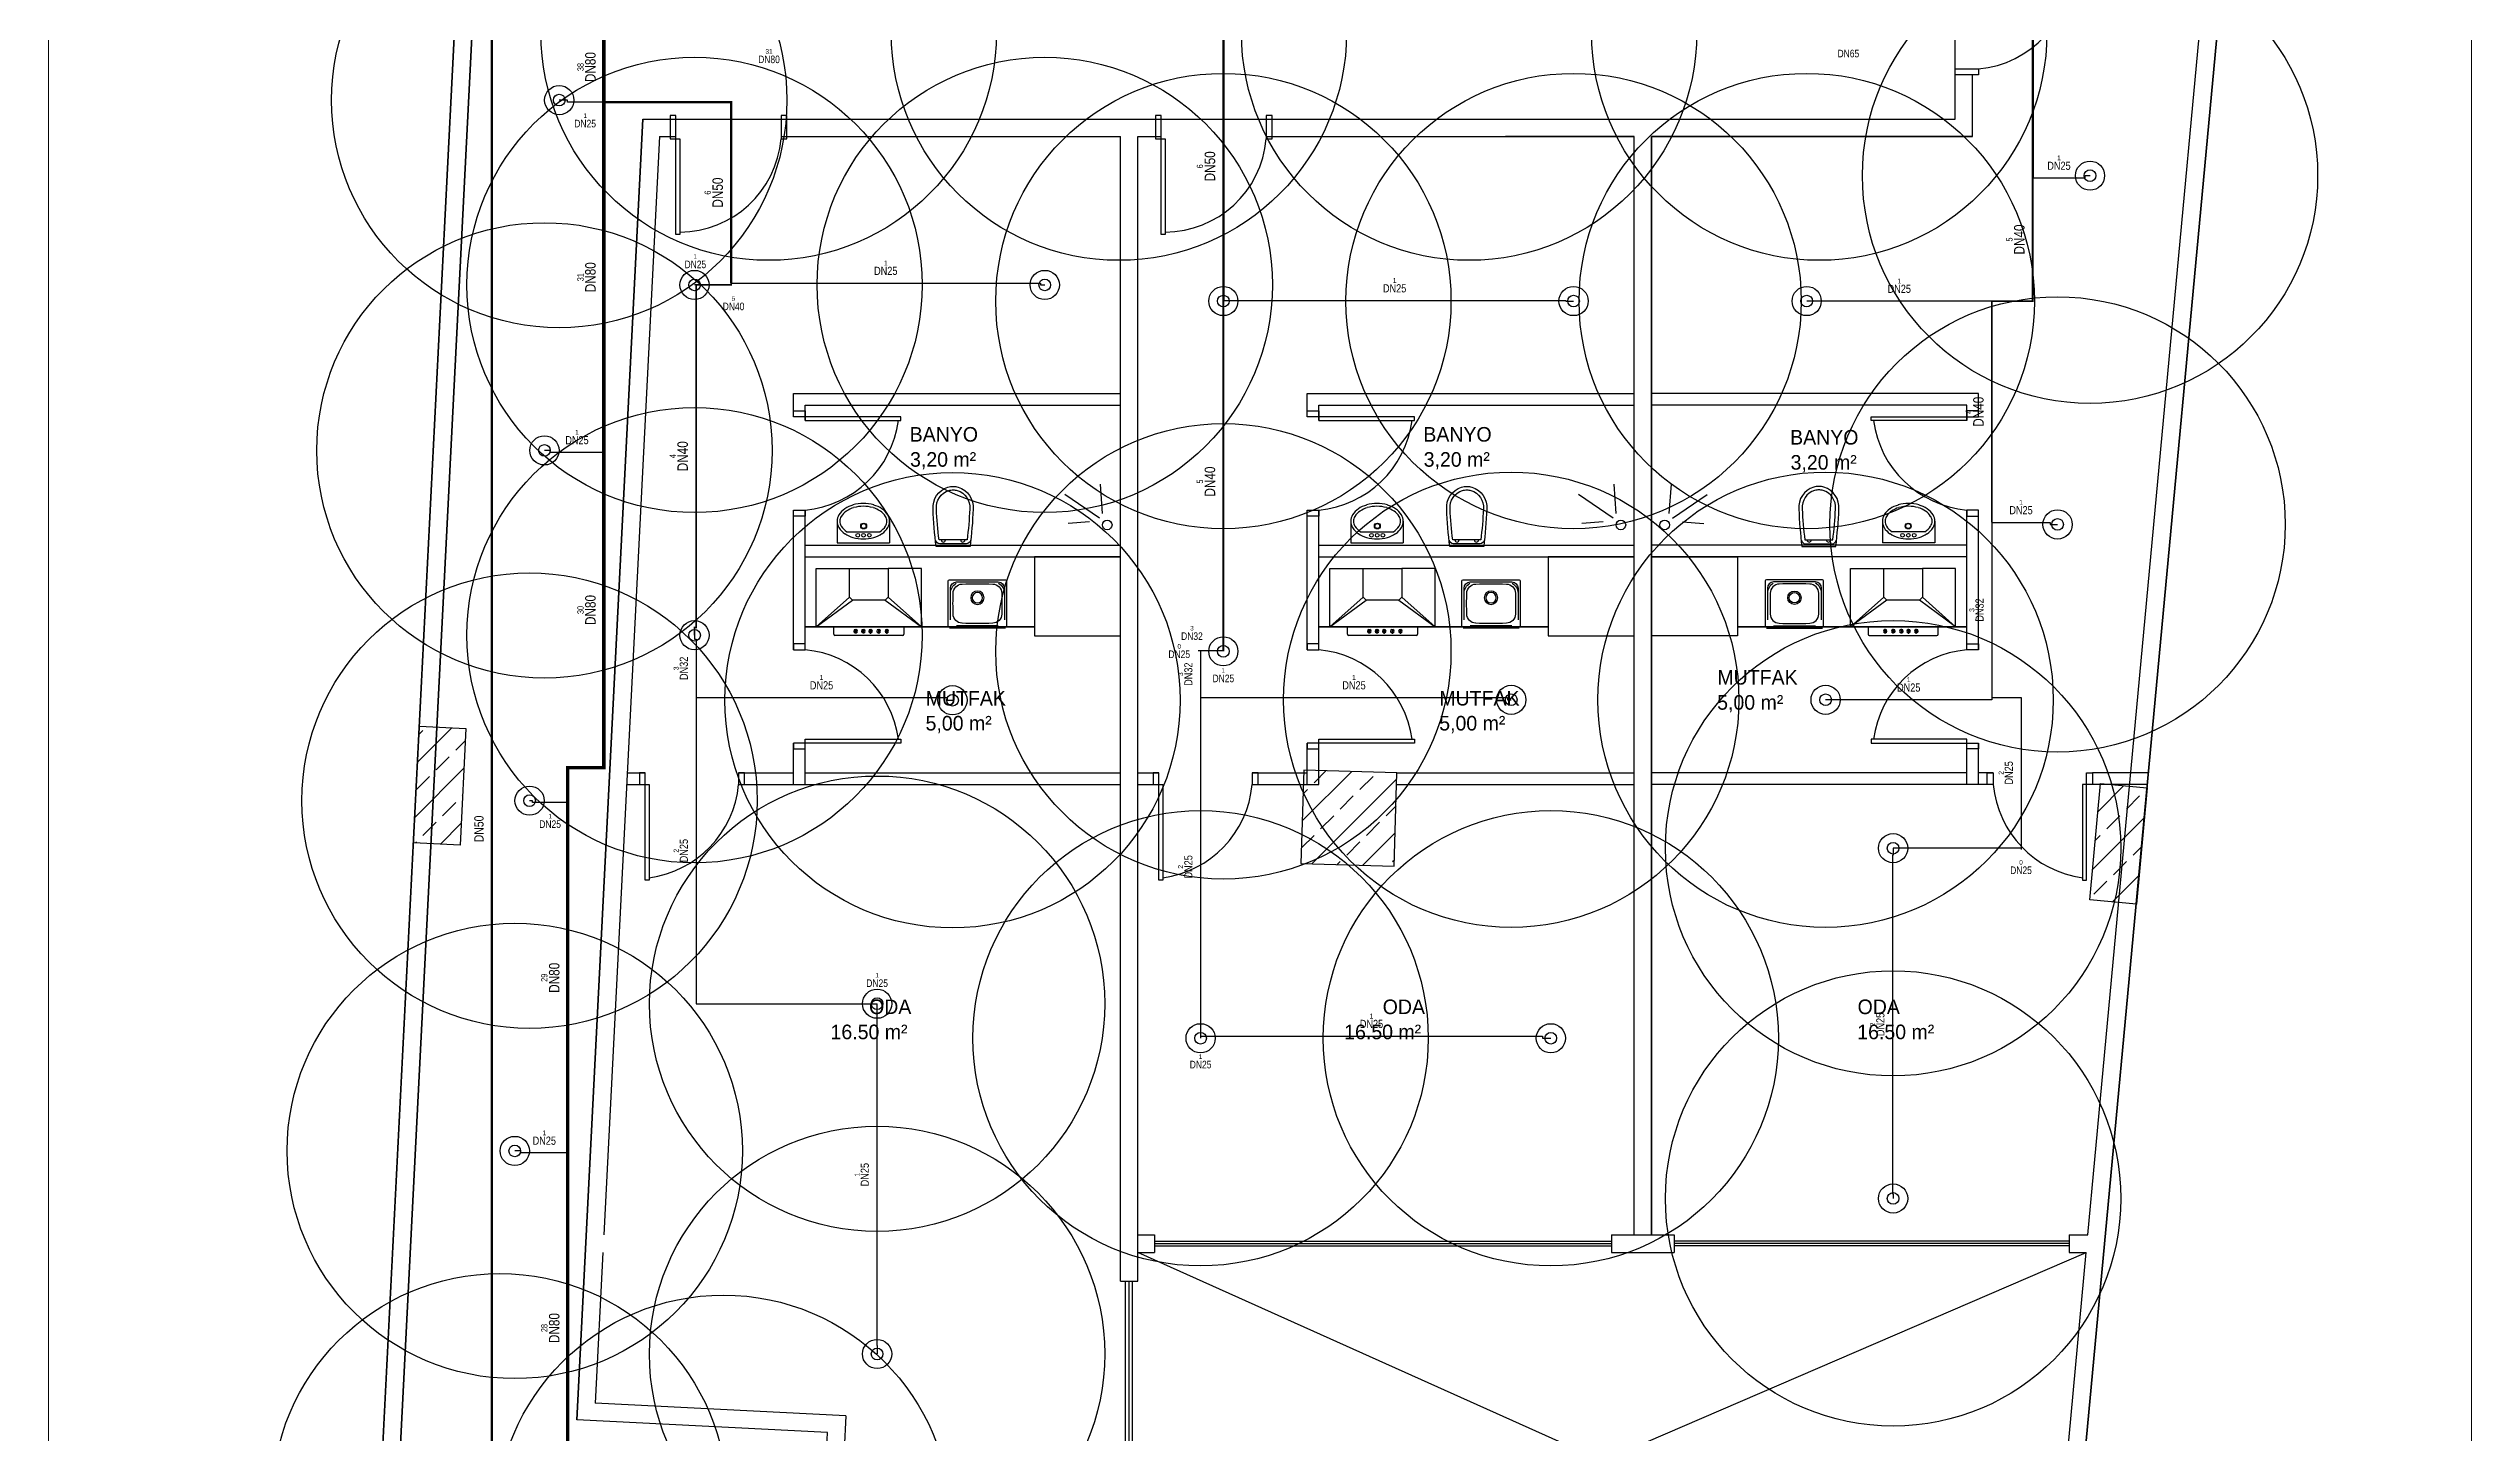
# Model space of a CAD drawing. Header units: centimetres. Extents: x 247996 to 315152, y -468471 to -440326.
# Drawn here: x 254422 to 256498, y -455678 to -454493 of the extents above; entities that cross this region are included whole.
import ezdxf
from ezdxf.enums import TextEntityAlignment as Align

# ---------------------------------------------------------------- set-up
doc = ezdxf.new("R2010")
doc.units = ezdxf.units.CM
doc.layers.add('SCOTT-ANTED', color=144, linetype='Continuous', lineweight=0)
for name, color, linetype in [('SCOTT-MKDU0', 50, 'Continuous'), ('SCOTT-MTY-SPRINKLER', 15, 'Continuous'), ('SCOTT-MTY-SPRINKLER-BORU', 140, 'Continuous'), ('SCOTT-MTY-SPRINKLER-CAP', 141, 'Continuous'), ('SCOTT-MTY-SPRINKLER-KORUMA', 8, 'Continuous'), ('SCOTT-MTY-YANGIN-DOLAP', 1, 'Continuous'), ('SCOTT-MTY-YANGIN-DOLAP-BORU', 1, 'Continuous')]:
    doc.layers.add(name, color=color, linetype=linetype)
doc.styles.add('MtXpl_Comic_Sans_MS', font='comic.ttf')
doc.styles.add('ROTAS', font='arial.ttf')

# ---------------------------------------------------------------- blocks, each defined once
blk = doc.blocks.new('ASL-SPR-PE')
for radius in [12.5, 5]:
    blk.add_circle((0, 0), radius)

msp = doc.modelspace()

# ---------------------------------------------------------------- linework, layer by layer
at = {"layer": 'SCOTT-ANTED'}
for p, q in [((254422.3, -450649.1), (254422.3, -458149.1)), ((256497.9, -450649.1), (256497.9, -458149.1))]:
    msp.add_line(p, q, dxfattribs=at)
at = {"layer": 'SCOTT-MKDU0', "color": 8, "ltscale": 0.03}
for p, q in [((254840.4, -453386.3), (254717.5, -455809.8)), ((254823.9, -453415.3), (254636.9, -457103.9)), ((254636.9, -457103.9), (254823.9, -453415.3)), ((255985.4, -457650), (256372.6, -453482.7)), ((256372.6, -453482.7), (255985.4, -457650)), ((256258, -454553.5), (256357.6, -453482.1)), ((254833.3, -453527.2), (254652.5, -457093)), ((256055.5, -454553.5), (256055.5, -454403.5)), ((256055.5, -454553.5), (256055.5, -454510.6)), ((256070.5, -454568.5), (256070.5, -454515.6)), ((254931.4, -454553.5), (254874.9, -455667.6)), ((254874.9, -455667.6), (254931.4, -454553.5)), ((254931.4, -454553.5), (254959.8, -454553.5)), ((254931.4, -454553.5), (256055.5, -454553.5)), ((255049.8, -454553.5), (255375.5, -454553.5)), ((255465.5, -454553.5), (256055.5, -454553.5)), ((256169.2, -455509.2), (256258, -454553.5)), ((254945.7, -454568.5), (254898, -455509.2)), ((254945.7, -454568.5), (254959.8, -454568.5)), ((255049.8, -454568.5), (255340.5, -454568.5)), ((255049.8, -454568.5), (255340.5, -454568.5)), ((255340.5, -455548.7), (255340.5, -454568.5)), ((255340.5, -454788.5), (255340.5, -454568.5)), ((255340.5, -454678.5), (255340.5, -454568.5)), ((255340.5, -455548.7), (255340.5, -454568.5)), ((255340.5, -455548.7), (255340.5, -454568.5)), ((255355.5, -455548.7), (255355.5, -454568.5)), ((255355.5, -454568.5), (255375.5, -454568.5)), ((255355.5, -455548.7), (255355.5, -454568.5)), ((255355.5, -455548.7), (255355.5, -454568.5)), ((255465.5, -454568.5), (255780.5, -454568.5)), ((255780.5, -454568.5), (255670.5, -454568.5)), ((255780.5, -455509.2), (255780.5, -454568.5)), ((255780.5, -454788.5), (255780.5, -454568.5)), ((255780.5, -454678.5), (255780.5, -454568.5)), ((255780.5, -455509.2), (255780.5, -454568.5)), ((255795.5, -454568.5), (256070.5, -454568.5)), ((255795.5, -455509.2), (255795.5, -454568.5)), ((255795.5, -455509.2), (255795.5, -454568.5)), ((256070.5, -454568.5), (255795.5, -454568.5)), ((255795.5, -454788.5), (255795.5, -454568.5)), ((255795.5, -454678.5), (255795.5, -454568.5)), ((255795.5, -454568.5), (255905.5, -454568.5)), ((256070.5, -454568.5), (255795.5, -454568.5)), ((255795.5, -454568.5), (255795.5, -455509.2)), ((256055.5, -454568.5), (256070.5, -454568.5)), ((255060.5, -454788.5), (255340.5, -454788.5)), ((255060.5, -454808.5), (255060.5, -454788.5)), ((255500.5, -454788.5), (255780.5, -454788.5)), ((255500.5, -454808.5), (255500.5, -454788.5)), ((256075.5, -454788.5), (255795.5, -454788.5)), ((256075.5, -454808.5), (256075.5, -454788.5)), ((255070.5, -454798.5), (255340.5, -454798.5)), ((255070.5, -454811.8), (255070.5, -454798.5)), ((255070.5, -454811.8), (255070.5, -454798.5)), ((255510.5, -454811.8), (255510.5, -454798.5)), ((255510.5, -454811.8), (255510.5, -454798.5)), ((255510.5, -454798.5), (255780.5, -454798.5)), ((256065.5, -454798.5), (255795.5, -454798.5)), ((256065.5, -454811.8), (256065.5, -454798.5)), ((256065.5, -454811.8), (256065.5, -454798.5)), ((255322.5, -454895.3), (255293, -454875.1)), ((255325.3, -454891.4), (255323.4, -454866.1)), ((255762.5, -454895.3), (255733, -454875.1)), ((255765.3, -454891.4), (255763.4, -454866.1)), ((255810.7, -454891.4), (255812.6, -454866.1)), ((255813.5, -454895.3), (255843, -454875.1)), ((255060.5, -455008), (255060.5, -454888.5)), ((255070.5, -455008), (255070.5, -454888.5)), ((255070.5, -454908.5), (255070.5, -454888.5)), ((255097.8, -454898), (255097.8, -454916.6)), ((255142.8, -454898), (255142.8, -454916.6)), ((255314.1, -454898.6), (255295.7, -454900)), ((255500.5, -455008), (255500.5, -454888.5)), ((255510.5, -455008), (255510.5, -454888.5)), ((255510.5, -454908.5), (255510.5, -454888.5)), ((255537.8, -454898), (255537.8, -454916.6)), ((255582.8, -454898), (255582.8, -454916.6)), ((255754.1, -454898.6), (255735.7, -454900)), ((255821.9, -454898.6), (255840.3, -454900)), ((255993.2, -454898), (255993.2, -454916.6)), ((256038.2, -454898), (256038.2, -454916.6)), ((256065.5, -455008), (256065.5, -454888.5)), ((256065.5, -454908.5), (256065.5, -454888.5)), ((256075.5, -455008), (256075.5, -454888.5)), ((255070.5, -454918.5), (255340.5, -454918.5)), ((255097.8, -454916.6), (255142.8, -454916.6)), ((255106.3, -454907), (255134.4, -454907)), ((255510.5, -454918.5), (255780.5, -454918.5)), ((255537.8, -454916.6), (255582.8, -454916.6)), ((255546.3, -454907), (255574.4, -454907)), ((256065.5, -454918.5), (255795.5, -454918.5)), ((256038.2, -454916.6), (255993.2, -454916.6)), ((256029.7, -454907), (256001.6, -454907)), ((255070.5, -454928.5), (255340.5, -454928.5)), ((255080, -454938.5), (255108.5, -454938.5)), ((255080, -454988.5), (255080, -454938.5)), ((255170, -454938.5), (255141.5, -454938.5)), ((255170, -454988.5), (255170, -454938.5)), ((255340.5, -454928.5), (255266.9, -454928.5)), ((255266.9, -454928.5), (255266.9, -454996.2)), ((255340.5, -454996.2), (255340.5, -454928.5)), ((255510.5, -454928.5), (255780.5, -454928.5)), ((255520, -454938.5), (255548.5, -454938.5)), ((255520, -454988.5), (255520, -454938.5)), ((255610, -454938.5), (255581.5, -454938.5)), ((255610, -454988.5), (255610, -454938.5)), ((255780.5, -454928.5), (255706.9, -454928.5)), ((255706.9, -454928.5), (255706.9, -454996.2)), ((255780.5, -454996.2), (255780.5, -454928.5)), ((256065.5, -454928.5), (255795.5, -454928.5)), ((255795.5, -454928.5), (255869.1, -454928.5)), ((255795.5, -454996.2), (255795.5, -454928.5)), ((255869.1, -454928.5), (255869.1, -454996.2)), ((255966, -454938.5), (255994.5, -454938.5)), ((255966, -454988.5), (255966, -454938.5)), ((256056, -454938.5), (256027.5, -454938.5)), ((256056, -454988.5), (256056, -454938.5)), ((255193, -454988.5), (255193, -454949.1)), ((255194, -454948.1), (255242, -454948.1)), ((255194.9, -454982.4), (255194.9, -454955.3)), ((255200.2, -454950), (255235.9, -454950)), ((255241.2, -454955.3), (255241.2, -454982.4)), ((255243, -454949.1), (255243, -454988.5)), ((255633, -454988.5), (255633, -454949.1)), ((255634, -454948.1), (255682, -454948.1)), ((255634.9, -454982.4), (255634.9, -454955.3)), ((255640.2, -454950), (255675.9, -454950)), ((255681.2, -454955.3), (255681.2, -454982.4)), ((255683, -454949.1), (255683, -454988.5)), ((255892.9, -454949.1), (255892.9, -454988.5)), ((255941.9, -454948.1), (255893.9, -454948.1)), ((255894.8, -454955.3), (255894.8, -454982.4)), ((255935.8, -454950), (255900.1, -454950)), ((255941.1, -454982.4), (255941.1, -454955.3)), ((255942.9, -454988.5), (255942.9, -454949.1)), ((255108.5, -454963), (255080, -454988.5)), ((255080, -454988.5), (255111, -454965.5)), ((255139, -454965.5), (255170, -454988.5)), ((255170, -454988.5), (255141.5, -454963)), ((255548.5, -454963), (255520, -454988.5)), ((255520, -454988.5), (255551, -454965.5)), ((255579, -454965.5), (255610, -454988.5)), ((255610, -454988.5), (255581.5, -454963)), ((255966, -454988.5), (255994.5, -454963)), ((255997, -454965.5), (255966, -454988.5)), ((256056, -454988.5), (256025, -454965.5)), ((256027.5, -454963), (256056, -454988.5)), ((255070.5, -454988.5), (255266.9, -454988.5)), ((255266.9, -454988.5), (255070.5, -454988.5)), ((255266.9, -454988.5), (255070.5, -454988.5)), ((255170, -454988.5), (255080, -454988.5)), ((255095, -454994.8), (255095, -454988.5)), ((255154, -454995.8), (255096, -454995.8)), ((255113.4, -454990.6), (255113.4, -454993.1)), ((255113.4, -454990.6), (255114.1, -454990.6)), ((255113.4, -454993.1), (255113.4, -454993.7)), ((255114.1, -454993.7), (255113.4, -454993.7)), ((255114.1, -454990.6), (255114.1, -454993.1)), ((255114.1, -454993.1), (255114.1, -454993.7)), ((255120, -454990.6), (255120, -454993.1)), ((255120, -454990.6), (255120.6, -454990.6)), ((255120, -454993.1), (255120, -454993.7)), ((255120.6, -454993.7), (255120, -454993.7)), ((255120.6, -454990.6), (255120.6, -454993.1)), ((255120.6, -454993.1), (255120.6, -454993.7)), ((255126.2, -454990.6), (255126.2, -454993.1)), ((255126.2, -454990.6), (255126.8, -454990.6)), ((255126.2, -454993.1), (255126.2, -454993.7)), ((255126.2, -454993.7), (255126.8, -454993.7)), ((255126.8, -454990.6), (255126.8, -454993.1)), ((255126.8, -454993.1), (255126.8, -454993.7)), ((255133.2, -454990.6), (255133.2, -454993.1)), ((255133.2, -454990.6), (255133.8, -454990.6)), ((255133.2, -454993.1), (255133.2, -454993.6)), ((255133.2, -454993.7), (255133.8, -454993.7)), ((255133.8, -454990.6), (255133.8, -454993.1)), ((255133.8, -454993.1), (255133.8, -454993.7)), ((255140.2, -454990.6), (255140.2, -454993.1)), ((255140.2, -454990.6), (255140.8, -454990.6)), ((255140.2, -454993.1), (255140.2, -454993.6)), ((255140.2, -454993.7), (255140.8, -454993.7)), ((255140.8, -454990.6), (255140.8, -454993.1)), ((255140.8, -454993.1), (255140.8, -454993.7)), ((255155, -454988.5), (255155, -454994.8)), ((255242, -454989.5), (255194, -454989.5)), ((255235.9, -454987.7), (255200.2, -454987.7)), ((255266.9, -454996.2), (255340.5, -454996.2)), ((255510.5, -454988.5), (255706.9, -454988.5)), ((255706.9, -454988.5), (255510.5, -454988.5)), ((255706.9, -454988.5), (255510.5, -454988.5)), ((255610, -454988.5), (255520, -454988.5)), ((255535, -454994.8), (255535, -454988.5)), ((255594, -454995.8), (255536, -454995.8)), ((255553.4, -454990.6), (255553.4, -454993.1)), ((255553.4, -454990.6), (255554.1, -454990.6)), ((255553.4, -454993.1), (255553.4, -454993.7)), ((255554.1, -454993.7), (255553.4, -454993.7)), ((255554.1, -454990.6), (255554.1, -454993.1)), ((255554.1, -454993.1), (255554.1, -454993.7)), ((255560, -454990.6), (255560, -454993.1)), ((255560, -454990.6), (255560.6, -454990.6)), ((255560, -454993.1), (255560, -454993.7)), ((255560.6, -454993.7), (255560, -454993.7)), ((255560.6, -454990.6), (255560.6, -454993.1)), ((255560.6, -454993.1), (255560.6, -454993.7)), ((255566.2, -454990.6), (255566.2, -454993.1)), ((255566.2, -454990.6), (255566.8, -454990.6)), ((255566.2, -454993.1), (255566.2, -454993.7)), ((255566.2, -454993.7), (255566.8, -454993.7)), ((255566.8, -454990.6), (255566.8, -454993.1)), ((255566.8, -454993.1), (255566.8, -454993.7)), ((255573.2, -454990.6), (255573.2, -454993.1)), ((255573.2, -454990.6), (255573.8, -454990.6)), ((255573.2, -454993.1), (255573.2, -454993.6)), ((255573.2, -454993.7), (255573.8, -454993.7)), ((255573.8, -454990.6), (255573.8, -454993.1)), ((255573.8, -454993.1), (255573.8, -454993.7)), ((255580.2, -454990.6), (255580.2, -454993.1)), ((255580.2, -454990.6), (255580.8, -454990.6)), ((255580.2, -454993.1), (255580.2, -454993.6)), ((255580.2, -454993.7), (255580.8, -454993.7)), ((255580.8, -454990.6), (255580.8, -454993.1)), ((255580.8, -454993.1), (255580.8, -454993.7)), ((255595, -454988.5), (255595, -454994.8)), ((255682, -454989.5), (255634, -454989.5)), ((255675.9, -454987.7), (255640.2, -454987.7)), ((255706.9, -454996.2), (255780.5, -454996.2)), ((255869.1, -454996.2), (255795.5, -454996.2)), ((256065.5, -454988.5), (255869.1, -454988.5)), ((255869.1, -454988.5), (256065.5, -454988.5)), ((255869.1, -454988.5), (256065.5, -454988.5)), ((255893.9, -454989.5), (255941.9, -454989.5)), ((255900.1, -454987.7), (255935.8, -454987.7)), ((255966, -454988.5), (256056, -454988.5)), ((255981, -454988.5), (255981, -454994.8)), ((255982, -454995.8), (256040, -454995.8)), ((255995.2, -454990.6), (255995.2, -454993.1)), ((255995.8, -454990.6), (255995.2, -454990.6)), ((255995.2, -454993.1), (255995.2, -454993.7)), ((255995.8, -454993.7), (255995.2, -454993.7)), ((255995.8, -454990.6), (255995.8, -454993.1)), ((255995.8, -454993.1), (255995.8, -454993.6)), ((256002.2, -454990.6), (256002.2, -454993.1)), ((256002.8, -454990.6), (256002.2, -454990.6)), ((256002.2, -454993.1), (256002.2, -454993.7)), ((256002.8, -454993.7), (256002.2, -454993.7)), ((256002.8, -454990.6), (256002.8, -454993.1)), ((256002.8, -454993.1), (256002.8, -454993.6)), ((256009.2, -454990.6), (256009.2, -454993.1)), ((256009.8, -454990.6), (256009.2, -454990.6)), ((256009.2, -454993.1), (256009.2, -454993.7)), ((256009.8, -454993.7), (256009.2, -454993.7)), ((256009.8, -454990.6), (256009.8, -454993.1)), ((256009.8, -454993.1), (256009.8, -454993.7)), ((256015.4, -454990.6), (256015.4, -454993.1)), ((256016, -454990.6), (256015.4, -454990.6)), ((256015.4, -454993.1), (256015.4, -454993.7)), ((256015.4, -454993.7), (256016, -454993.7)), ((256016, -454990.6), (256016, -454993.1)), ((256016, -454993.1), (256016, -454993.7)), ((256021.9, -454990.6), (256021.9, -454993.1)), ((256022.6, -454990.6), (256021.9, -454990.6)), ((256021.9, -454993.1), (256021.9, -454993.7)), ((256021.9, -454993.7), (256022.6, -454993.7)), ((256022.6, -454990.6), (256022.6, -454993.1)), ((256022.6, -454993.1), (256022.6, -454993.7)), ((256041, -454994.8), (256041, -454988.5)), ((254734.9, -455173.3), (254740, -455073.4)), ((254738.4, -455104.3), (254767.9, -455074.8)), ((254739.6, -455080.6), (254743, -455077.2)), ((254740, -455073.4), (254779.9, -455075.4)), ((254771.1, -455094.1), (254779.4, -455085.7)), ((254779.9, -455075.4), (254774.9, -455175.3)), ((255070.5, -455123.5), (255070.5, -455084.7)), ((255510.5, -455123.5), (255510.5, -455084.7)), ((256065.5, -455123.5), (256065.5, -455084.7)), ((254754.3, -455110.9), (254765.5, -455099.7)), ((255060.5, -455123.5), (255060.5, -455088)), ((255500.5, -455123.5), (255500.5, -455088)), ((256075.5, -455123.5), (256075.5, -455088)), ((254736, -455151.6), (254778.2, -455109.4)), ((254737.4, -455127.7), (254748.7, -455116.5)), ((254917.5, -455123.5), (254936.8, -455123.5)), ((254918.1, -455113.5), (254933.5, -455113.5)), ((255013.5, -455113.5), (255060.5, -455113.5)), ((255013.5, -455123.5), (255070.5, -455123.5)), ((255070.5, -455113.4), (255340.5, -455113.4)), ((255070.5, -455123.4), (255340.5, -455123.4)), ((255355.5, -455113.5), (255373.5, -455113.5)), ((255355.5, -455123.5), (255376.8, -455123.5)), ((255453.5, -455113.5), (255500.5, -455113.5)), ((255453.5, -455123.5), (255510.5, -455123.5)), ((255497.5, -455111.1), (255495.2, -455191.1)), ((255496.2, -455154.7), (255538.7, -455112.3)), ((255496.9, -455131.6), (255500.8, -455127.7)), ((255577.4, -455113.4), (255497.5, -455111.1)), ((255504.5, -455191.3), (255577.3, -455118.5)), ((255506.4, -455122.1), (255516.8, -455111.6)), ((255545.7, -455127.7), (255556.9, -455116.5)), ((255575.1, -455193.3), (255577.4, -455113.4)), ((255577.4, -455113.4), (255780.5, -455113.4)), ((255577.4, -455123.4), (255780.5, -455123.4)), ((256065.5, -455113.4), (255795.5, -455113.4)), ((256065.5, -455123.4), (255795.5, -455123.4)), ((256088.1, -455123.5), (256065.5, -455123.5)), ((256088.1, -455113.5), (256075.5, -455113.5)), ((256170.9, -455222.3), (256180.2, -455122.7)), ((256221.1, -455113.5), (256173.1, -455113.5)), ((256220.5, -455123.5), (256173.1, -455123.5)), ((256178, -455146.5), (256199.9, -455124.6)), ((256180.2, -455122.7), (256220, -455126.4)), ((256220, -455126.4), (256210.8, -455226)), ((256219.2, -455127.7), (256220, -455126.9)), ((254759.9, -455150.2), (254771.1, -455139)), ((254776.7, -455133.3), (254777, -455133)), ((255528.8, -455144.6), (255540, -455133.3)), ((255568.1, -455150.2), (255576.6, -455141.7)), ((256202.3, -455144.6), (256213.6, -455133.3)), ((254743, -455167), (254754.3, -455155.8)), ((254758.1, -455174.5), (254775.8, -455156.7)), ((255495.6, -455177.8), (255506.4, -455167)), ((255512, -455161.4), (255523.2, -455150.2)), ((255548.2, -455192.6), (255576, -455164.8)), ((255551.3, -455167), (255562.5, -455155.8)), ((256173.4, -455196), (256217.7, -455151.7)), ((256175.7, -455171.2), (256179.9, -455167)), ((256185.5, -455161.4), (256196.7, -455150.2)), ((254774.9, -455175.3), (254734.9, -455173.3)), ((254736.7, -455173.4), (254737.4, -455172.6)), ((255526.3, -455191.9), (255528.8, -455189.5)), ((255534.4, -455183.9), (255545.7, -455172.6)), ((255573.7, -455189.5), (255575.3, -455187.9)), ((256191.1, -455200.7), (256202.3, -455189.5)), ((256208, -455183.9), (256215.4, -455176.5)), ((255495.2, -455191.1), (255575.1, -455193.3)), ((256174.3, -455217.5), (256185.5, -455206.3)), ((256190.2, -455224.1), (256213.1, -455201.2)), ((256210.8, -455226), (256170.9, -455222.3)), ((255355.5, -455509.2), (255369.6, -455509.2)), ((255355.5, -455509.2), (255369.6, -455509.2)), ((255369.6, -455509.2), (255369.6, -455524.2)), ((255369.6, -455514.7), (255761.1, -455514.7)), ((255369.6, -455516.7), (255761.1, -455516.7)), ((255369.6, -455518.7), (255761.1, -455518.7)), ((255761.1, -455509.2), (255814.9, -455509.2)), ((255761.1, -455509.2), (255761.1, -455524.2)), ((255795.5, -455509.2), (255814.9, -455509.2)), ((255814.9, -455509.2), (255814.9, -455524.2)), ((256153.2, -455514.7), (255814.9, -455514.7)), ((256153.2, -455516.7), (255814.9, -455516.7)), ((256153.2, -455518.7), (255814.9, -455518.7)), ((256153.2, -455509.2), (256169.2, -455509.2)), ((256153.2, -455509.2), (256153.2, -455524.2)), ((254897.2, -455524.2), (254890.7, -455653.4)), ((255355.5, -455524.2), (255369.6, -455524.2)), ((255355.5, -455524.2), (255369.6, -455524.2)), ((255355.5, -455874.2), (256167.8, -455524.2)), ((256135.3, -455874.2), (255355.5, -455524.2)), ((255761.1, -455524.2), (255814.9, -455524.2)), ((256135.3, -455874.2), (256167.8, -455524.2)), ((256153.2, -455524.2), (256167.8, -455524.2)), ((255340.5, -455548.7), (255355.5, -455548.7)), ((255345, -455820.4), (255345, -455548.7)), ((255348, -455820.4), (255348, -455548.7)), ((255351, -455820.4), (255351, -455548.7)), ((255089.7, -455678.5), (254874.9, -455667.6)), ((255089.7, -455678.5), (254874.9, -455667.6)), ((255105.4, -455664.2), (254890.7, -455653.4)), ((255105.4, -455664.2), (255094, -455889.2)), ((255079, -455889.2), (255089.7, -455678.5))]:
    msp.add_line(p, q, dxfattribs=at)
for points in [[(256055.5, -454515.6), (256055.5, -454510.6), (256075.5, -454510.6), (256075.5, -454515.6), (256055.5, -454515.6)], [(256055.5, -454515.6), (256055.5, -454510.6), (256075.5, -454510.6), (256075.5, -454515.6), (256055.5, -454515.6)], [(256055.5, -454515.6), (256055.5, -454510.6), (256075.5, -454510.6), (256075.5, -454515.6), (256055.5, -454515.6)], [(254959.8, -454550.5), (254954.8, -454550.5), (254954.8, -454570.5), (254959.8, -454570.5), (254959.8, -454550.5)], [(254959.8, -454550.5), (254954.8, -454550.5), (254954.8, -454570.5), (254959.8, -454570.5), (254959.8, -454550.5)], [(254959.8, -454550.5), (254954.8, -454550.5), (254954.8, -454570.5), (254959.8, -454570.5), (254959.8, -454550.5)], [(255054.8, -454550.5), (255049.8, -454550.5), (255049.8, -454570.5), (255054.8, -454570.5), (255054.8, -454550.5)], [(255054.8, -454550.5), (255049.8, -454550.5), (255049.8, -454570.5), (255054.8, -454570.5), (255054.8, -454550.5)], [(255054.8, -454550.5), (255049.8, -454550.5), (255049.8, -454570.5), (255054.8, -454570.5), (255054.8, -454550.5)], [(255375.5, -454550.5), (255370.5, -454550.5), (255370.5, -454570.5), (255375.5, -454570.5), (255375.5, -454550.5)], [(255375.5, -454550.5), (255370.5, -454550.5), (255370.5, -454570.5), (255375.5, -454570.5), (255375.5, -454550.5)], [(255375.5, -454550.5), (255370.5, -454550.5), (255370.5, -454570.5), (255375.5, -454570.5), (255375.5, -454550.5)], [(255470.5, -454550.5), (255465.5, -454550.5), (255465.5, -454570.5), (255470.5, -454570.5), (255470.5, -454550.5)], [(255470.5, -454550.5), (255465.5, -454550.5), (255465.5, -454570.5), (255470.5, -454570.5), (255470.5, -454550.5)], [(255470.5, -454550.5), (255465.5, -454550.5), (255465.5, -454570.5), (255470.5, -454570.5), (255470.5, -454550.5)], [(255060.5, -454808.5), (255060.5, -454803.5), (255070.5, -454803.5), (255070.5, -454808.5), (255060.5, -454808.5)], [(255500.5, -454808.5), (255500.5, -454803.5), (255510.5, -454803.5), (255510.5, -454808.5), (255500.5, -454808.5)], [(256075.5, -454808.5), (256075.5, -454803.5), (256065.5, -454803.5), (256065.5, -454808.5), (256075.5, -454808.5)], [(255060.5, -454893.5), (255060.5, -454888.5), (255070.5, -454888.5), (255070.5, -454893.5), (255060.5, -454893.5)], [(255500.5, -454893.5), (255500.5, -454888.5), (255510.5, -454888.5), (255510.5, -454893.5), (255500.5, -454893.5)], [(256075.5, -454893.5), (256075.5, -454888.5), (256065.5, -454888.5), (256065.5, -454893.5), (256075.5, -454893.5)], [(255060.5, -455003), (255060.5, -455008), (255070.5, -455008), (255070.5, -455003), (255060.5, -455003)], [(255500.5, -455003), (255500.5, -455008), (255510.5, -455008), (255510.5, -455003), (255500.5, -455003)], [(256075.5, -455003), (256075.5, -455008), (256065.5, -455008), (256065.5, -455003), (256075.5, -455003)], [(255060.5, -455088), (255060.5, -455093), (255070.5, -455093), (255070.5, -455088), (255060.5, -455088)], [(255500.5, -455088), (255500.5, -455093), (255510.5, -455093), (255510.5, -455088), (255500.5, -455088)], [(256075.5, -455088), (256075.5, -455093), (256065.5, -455093), (256065.5, -455088), (256075.5, -455088)], [(254933.5, -455113.5), (254928.5, -455113.5), (254928.5, -455123.5), (254933.5, -455123.5), (254933.5, -455113.5)], [(255018.5, -455113.5), (255013.5, -455113.5), (255013.5, -455123.5), (255018.5, -455123.5), (255018.5, -455113.5)], [(255373.5, -455113.5), (255368.5, -455113.5), (255368.5, -455123.5), (255373.5, -455123.5), (255373.5, -455113.5)], [(255458.5, -455113.5), (255453.5, -455113.5), (255453.5, -455123.5), (255458.5, -455123.5), (255458.5, -455113.5)], [(256083.1, -455113.5), (256088.1, -455113.5), (256088.1, -455123.5), (256083.1, -455123.5), (256083.1, -455113.5)], [(256168.1, -455113.5), (256173.1, -455113.5), (256173.1, -455123.5), (256168.1, -455123.5), (256168.1, -455113.5)]]:
    msp.add_lwpolyline(points, dxfattribs=at)
for points in [[(254959.8, -454570.5), (254963.1, -454570.5), (254963.1, -454652.4), (254959.8, -454652.4)], [(254959.8, -454570.5), (254963.1, -454570.5), (254963.1, -454652.4), (254959.8, -454652.4)], [(254959.8, -454570.5), (254963.1, -454570.5), (254963.1, -454652.4), (254959.8, -454652.4)], [(255375.5, -454570.5), (255378.8, -454570.5), (255378.8, -454652.4), (255375.5, -454652.4)], [(255375.5, -454570.5), (255378.8, -454570.5), (255378.8, -454652.4), (255375.5, -454652.4)], [(255375.5, -454570.5), (255378.8, -454570.5), (255378.8, -454652.4), (255375.5, -454652.4)], [(255070.5, -454808.5), (255070.5, -454811.8), (255152.4, -454811.8), (255152.4, -454808.5)], [(255510.5, -454808.5), (255510.5, -454811.8), (255592.4, -454811.8), (255592.4, -454808.5)], [(256065.5, -454808.5), (256065.5, -454811.8), (255983.6, -454811.8), (255983.6, -454808.5)], [(255070.5, -455088), (255070.5, -455084.7), (255152.4, -455084.7), (255152.4, -455088)], [(255510.5, -455088), (255510.5, -455084.7), (255592.4, -455084.7), (255592.4, -455088)], [(256065.5, -455088), (256065.5, -455084.7), (255983.6, -455084.7), (255983.6, -455088)], [(254933.5, -455123.5), (254936.8, -455123.5), (254936.8, -455205.4), (254933.5, -455205.4)], [(255373.5, -455123.5), (255376.8, -455123.5), (255376.8, -455205.4), (255373.5, -455205.4)], [(256168.1, -455123.5), (256164.8, -455123.5), (256164.8, -455205.4), (256168.1, -455205.4)]]:
    msp.add_lwpolyline(points, close=True, dxfattribs=at)
for points in [[(255182.6, -454919.5, -0.01664), (255180, -454887.7, -0.351622), (255192.8, -454868.8, -0.068714), (255197.2, -454868.2, -0.068714), (255201.6, -454868.8, -0.351622), (255214.4, -454887.7, -0.01664), (255211.8, -454919.5)], [(255185.2, -454914, -0.016866), (255182.9, -454887.5, -0.351778), (255193.6, -454871.6, -0.068022), (255197.2, -454871.1, -0.068022), (255200.8, -454871.6, -0.351778), (255211.5, -454887.5, -0.016866), (255209.2, -454914)], [(255622.6, -454919.5, -0.01664), (255620, -454887.7, -0.351622), (255632.8, -454868.8, -0.068714), (255637.2, -454868.2, -0.068714), (255641.6, -454868.8, -0.351622), (255654.4, -454887.7, -0.01664), (255651.8, -454919.5)], [(255625.2, -454914, -0.016866), (255622.9, -454887.5, -0.351778), (255633.6, -454871.6, -0.068022), (255637.2, -454871.1, -0.068022), (255640.8, -454871.6, -0.351778), (255651.5, -454887.5, -0.016866), (255649.2, -454914)], [(255953.4, -454919.5, 0.01664), (255956, -454887.7, 0.351622), (255943.2, -454868.8, 0.068714), (255938.8, -454868.2, 0.068714), (255934.4, -454868.8, 0.351622), (255921.6, -454887.7, 0.01664), (255924.2, -454919.5)], [(255950.8, -454914, 0.016866), (255953.1, -454887.5, 0.351778), (255942.4, -454871.6, 0.068022), (255938.8, -454871.1, 0.068022), (255935.2, -454871.6, 0.351778), (255924.5, -454887.5, 0.016866), (255926.8, -454914)]]:
    msp.add_lwpolyline(points, format="xyb", close=True, dxfattribs=at)
for points in [[(255212.1, -454914.1, -0.389191), (255208.7, -454917.2), (255197.2, -454917.2), (255185.7, -454917.2, -0.389191), (255182.3, -454914.1, -0.389191)], [(255652.1, -454914.1, -0.389191), (255648.7, -454917.2), (255637.2, -454917.2), (255625.7, -454917.2, -0.389191), (255622.3, -454914.1, -0.389191)], [(255923.9, -454914.1, 0.389191), (255927.3, -454917.2), (255938.8, -454917.2), (255950.3, -454917.2, 0.389191), (255953.7, -454914.1, 0.389191)]]:
    msp.add_lwpolyline(points, format="xyb", dxfattribs=at)
for centre, radius in [((255120.6, -454902.1), 2.52), ((255120.6, -454902.1), 2.12), ((255329.2, -454901.1, 51), 4.14), ((255560.6, -454902.1), 2.52), ((255560.6, -454902.1), 2.12), ((255769.2, -454901.1, 51), 4.14), ((255806.8, -454901.1, 51), 4.14), ((256015.4, -454902.1), 2.52), ((256015.4, -454902.1), 2.12), ((255115.5, -454910), 1.56), ((255120.5, -454910), 1.56), ((255125.4, -454910), 1.56), ((255555.5, -454910), 1.56), ((255560.5, -454910), 1.56), ((255565.4, -454910), 1.56), ((256010.5, -454910), 1.56), ((256015.5, -454910), 1.56), ((256020.5, -454910), 1.56)]:
    msp.add_circle(centre, radius, dxfattribs=at)
for centre, radius, start, end in [((256067.8, -454423.3), 87.6, 275.0191, 359.6313), ((256067.8, -454423.3), 87.6, 275.0191, 359.6313), ((256067.8, -454423.3), 87.6, 275.0191, 359.6313), ((254962.6, -454562.8), 87.6, 270.3687, 354.9809), ((254962.6, -454562.8), 87.6, 270.3687, 354.9809), ((254962.6, -454562.8), 87.6, 270.3687, 354.9809), ((255378.2, -454562.8), 87.6, 270.3687, 354.9809), ((255378.2, -454562.8), 87.6, 270.3687, 354.9809), ((255378.2, -454562.8), 87.6, 270.3687, 354.9809), ((255062.3, -454799.9), 88.9, 275.3081, 352.3253), ((255502.3, -454799.9), 88.9, 275.3081, 352.3253), ((256073.7, -454799.9), 88.9, 187.6747, 264.6919), ((255108.1, -454898), 10.3, 148.2866, 180), ((255108.1, -454898), 10.3, 180, 211.7134), ((255114, -454901.6), 17.2, 123.8347, 148.2866), ((255108.1, -454898), 7.93, 148.2866, 180), ((255108.1, -454898), 7.93, 180, 211.7134), ((255114, -454901.6), 14.8, 123.8347, 148.2866), ((255117.8, -454907.3), 24.1, 105.5176, 123.8347), ((255117.8, -454907.3), 21.7, 105.5176, 123.8347), ((255120.3, -454916.3), 33.5, 90, 105.5176), ((255120.3, -454916.3), 31.1, 90, 105.5176), ((255120.3, -454916.3), 33.5, 74.4824, 90), ((255120.3, -454916.3), 31.1, 74.4824, 90), ((255122.8, -454907.3), 21.7, 56.1653, 74.4824), ((255122.8, -454907.3), 24.1, 56.1653, 74.4824), ((255126.7, -454901.6), 14.8, 31.7134, 56.1653), ((255126.7, -454901.6), 17.2, 31.7134, 56.1653), ((255132.5, -454898), 7.93, 0, 31.7134), ((255132.5, -454898), 7.93, 328.2866, 0), ((255132.5, -454898), 10.3, 0, 31.7134), ((255132.5, -454898), 10.3, 328.2866, 0), ((255548.1, -454898), 10.3, 148.2866, 180), ((255548.1, -454898), 10.3, 180, 211.7134), ((255554, -454901.6), 17.2, 123.8347, 148.2866), ((255548.1, -454898), 7.93, 148.2866, 180), ((255548.1, -454898), 7.93, 180, 211.7134), ((255554, -454901.6), 14.8, 123.8347, 148.2866), ((255557.8, -454907.3), 24.1, 105.5176, 123.8347), ((255557.8, -454907.3), 21.7, 105.5176, 123.8347), ((255560.3, -454916.3), 33.5, 90, 105.5176), ((255560.3, -454916.3), 31.1, 90, 105.5176), ((255560.3, -454916.3), 33.5, 74.4824, 90), ((255560.3, -454916.3), 31.1, 74.4824, 90), ((255562.8, -454907.3), 21.7, 56.1653, 74.4824), ((255562.8, -454907.3), 24.1, 56.1653, 74.4824), ((255566.7, -454901.6), 14.8, 31.7134, 56.1653), ((255566.7, -454901.6), 17.2, 31.7134, 56.1653), ((255572.5, -454898), 7.93, 0, 31.7134), ((255572.5, -454898), 7.93, 328.2866, 0), ((255572.5, -454898), 10.3, 0, 31.7134), ((255572.5, -454898), 10.3, 328.2866, 0), ((256003.5, -454898), 10.3, 148.2866, 180), ((256003.5, -454898), 10.3, 180, 211.7134), ((256009.3, -454901.6), 17.2, 123.8347, 148.2866), ((256003.5, -454898), 7.93, 148.2866, 180), ((256003.5, -454898), 7.93, 180, 211.7134), ((256009.3, -454901.6), 14.8, 123.8347, 148.2866), ((256013.2, -454907.3), 24.1, 105.5176, 123.8347), ((256013.2, -454907.3), 21.7, 105.5176, 123.8347), ((256015.7, -454916.3), 33.5, 90, 105.5176), ((256015.7, -454916.3), 31.1, 90, 105.5176), ((256015.7, -454916.3), 33.5, 74.4824, 90), ((256015.7, -454916.3), 31.1, 74.4824, 90), ((256018.2, -454907.3), 21.7, 56.1653, 74.4824), ((256018.2, -454907.3), 24.1, 56.1653, 74.4824), ((256022, -454901.6), 14.8, 31.7134, 56.1653), ((256022, -454901.6), 17.2, 31.7134, 56.1653), ((256027.9, -454898), 7.93, 0, 31.7134), ((256027.9, -454898), 7.93, 328.2866, 0), ((256027.9, -454898), 10.3, 0, 31.7134), ((256027.9, -454898), 10.3, 328.2866, 0), ((255114, -454894.4), 17.2, 211.7134, 236.1653), ((255114, -454894.4), 14.8, 211.7134, 238.6233), ((255117.8, -454888.6), 24.1, 236.1653, 254.4824), ((255120.3, -454879.6), 33.5, 254.4824, 270), ((255120.3, -454879.6), 33.5, 270, 285.5176), ((255122.8, -454888.6), 24.1, 285.5176, 303.8347), ((255126.7, -454894.4), 14.8, 301.3767, 328.2866), ((255126.7, -454894.4), 17.2, 303.8347, 328.2866), ((255188.9, -454914), 1.78, 180, 0), ((255205.5, -454914), 1.78, 180, 0), ((255554, -454894.4), 17.2, 211.7134, 236.1653), ((255554, -454894.4), 14.8, 211.7134, 238.6233), ((255557.8, -454888.6), 24.1, 236.1653, 254.4824), ((255560.3, -454879.6), 33.5, 254.4824, 270), ((255560.3, -454879.6), 33.5, 270, 285.5176), ((255562.8, -454888.6), 24.1, 285.5176, 303.8347), ((255566.7, -454894.4), 14.8, 301.3767, 328.2866), ((255566.7, -454894.4), 17.2, 303.8347, 328.2866), ((255628.9, -454914), 1.78, 180, 0), ((255645.5, -454914), 1.78, 180, 0), ((255930.5, -454914), 1.78, 180, 0), ((255947.1, -454914), 1.78, 180, 0), ((256009.3, -454894.4), 17.2, 211.7134, 236.1653), ((256009.3, -454894.4), 14.8, 211.7134, 238.6233), ((256013.2, -454888.6), 24.1, 236.1653, 254.4824), ((256015.7, -454879.6), 33.5, 254.4824, 270), ((256015.7, -454879.6), 33.5, 270, 285.5176), ((256018.2, -454888.6), 24.1, 285.5176, 303.8347), ((256022, -454894.4), 14.8, 301.3767, 328.2866), ((256022, -454894.4), 17.2, 303.8347, 328.2866), ((255096, -454994.8), 1, 180, 270), ((255113.7, -454992.1), 1.54, 100.5754, 259.4621), ((255113.7, -454992.1), 1.54, 282.6235, 77.3767), ((255120.3, -454992.1), 1.54, 100.5754, 259.4621), ((255120.3, -454992.1), 1.54, 282.6235, 77.3767), ((255126.5, -454992.1), 1.54, 100.5754, 259.4621), ((255126.5, -454992.1), 1.54, 282.6235, 77.3767), ((255133.4, -454992.1), 1.54, 100.5754, 259.4621), ((255133.4, -454992.1), 1.54, 282.6235, 77.3767), ((255140.4, -454992.1), 1.54, 100.5754, 259.4621), ((255140.4, -454992.1), 1.54, 282.6235, 77.3767), ((255154, -454994.8), 1, 270, 0), ((255536, -454994.8), 1, 180, 270), ((255553.7, -454992.1), 1.54, 100.5754, 259.4621), ((255553.7, -454992.1), 1.54, 282.6235, 77.3767), ((255560.3, -454992.1), 1.54, 100.5754, 259.4621), ((255560.3, -454992.1), 1.54, 282.6235, 77.3767), ((255566.5, -454992.1), 1.54, 100.5754, 259.4621), ((255566.5, -454992.1), 1.54, 282.6235, 77.3767), ((255573.4, -454992.1), 1.54, 100.5754, 259.4621), ((255573.4, -454992.1), 1.54, 282.6235, 77.3767), ((255580.4, -454992.1), 1.54, 100.5754, 259.4621), ((255580.4, -454992.1), 1.54, 282.6235, 77.3767), ((255594, -454994.8), 1, 270, 0), ((255982, -454994.8), 1, 180, 270), ((255995.6, -454992.1), 1.54, 102.6233, 257.3765), ((255995.6, -454992.1), 1.54, 280.5379, 79.4246), ((256002.6, -454992.1), 1.54, 102.6233, 257.3765), ((256002.6, -454992.1), 1.54, 280.5379, 79.4246), ((256009.5, -454992.1), 1.54, 102.6233, 257.3765), ((256009.5, -454992.1), 1.54, 280.5379, 79.4246), ((256015.7, -454992.1), 1.54, 102.6233, 257.3765), ((256015.7, -454992.1), 1.54, 280.5379, 79.4246), ((256022.3, -454992.1), 1.54, 102.6233, 257.3765), ((256022.3, -454992.1), 1.54, 280.5379, 79.4246), ((256040, -454994.8), 1, 270, 0), ((255062.3, -455096.6), 88.9, 7.6747, 84.6919), ((255502.3, -455096.6), 88.9, 7.6747, 84.6919), ((256073.7, -455096.6), 88.9, 95.3081, 172.3253), ((254924.9, -455115.3), 88.9, 277.6747, 354.6919), ((255364.9, -455115.3), 88.9, 277.6747, 354.6919), ((256176.7, -455115.3), 88.9, 185.3081, 262.3253)]:
    msp.add_arc(centre, radius, start, end, dxfattribs=at)
at = {"layer": 'SCOTT-MKDU0', "color": 8, "ltscale": 0.03, "extrusion": (0, 0, -1)}
for centre, major_axis, start_param, end_param in [((255194, -454949.1), (0.707, 0.707), 3.926991, 5.497787), ((255200.2, -454955.3), (-3.75, 3.75), 5.497787, 7.068583), ((255205, -454959.8), (-7.14, 7.14), 5.524757, 6.541187), ((255529.3, -454968.5), (-234.9, 234.9), 5.470817, 5.524757), ((255205.2, -454959.8), (-5.66, 5.66), 5.524757, 7.028844), ((255218, -455283.8), (332.3, 0), 4.67265, 4.752129), ((255218, -454963.5), (-4.07, 4.07), 3.926991, 10.210176), ((255218, -454963.5), (-3.18, 3.18), 3.926991, 10.210176), ((255230.9, -454959.8), (-5.66, 5.66), 0.825137, 2.329224), ((255235.9, -454955.3), (3.75, 3.75), -0.785398, 0.785398), ((255231.1, -454959.8), (7.14, 7.14), -0.258001, 0.758428), ((254906.8, -454968.5), (234.9, 234.9), 0.758428, 0.812368), ((255242, -454949.1), (0.707, 0.707), -0.785398, 0.785398), ((255634, -454949.1), (0.707, 0.707), 3.926991, 5.497787), ((255640.2, -454955.3), (-3.75, 3.75), 5.497787, 7.068583), ((255645, -454959.8), (-7.14, 7.14), 5.524757, 6.541187), ((255969.3, -454968.5), (-234.9, 234.9), 5.470817, 5.524757), ((255645.2, -454959.8), (-5.66, 5.66), 5.524757, 7.028844), ((255658, -455283.8), (332.3, 0), 4.67265, 4.752129), ((255658, -454963.5), (-4.07, 4.07), 3.926991, 10.210176), ((255658, -454963.5), (-3.18, 3.18), 3.926991, 10.210176), ((255670.9, -454959.8), (-5.66, 5.66), 0.825137, 2.329224), ((255675.9, -454955.3), (3.75, 3.75), -0.785398, 0.785398), ((255671.1, -454959.8), (7.14, 7.14), -0.258001, 0.758428), ((255346.8, -454968.5), (234.9, 234.9), 0.758428, 0.812368), ((255682, -454949.1), (0.707, 0.707), -0.785398, 0.785398), ((255205.2, -454977.3), (5.66, 5.66), 2.395934, 3.900021), ((255230.9, -454977.3), (5.66, 5.66), 0.812368, 2.316455), ((255645.2, -454977.3), (5.66, 5.66), 2.395934, 3.900021), ((255670.9, -454977.3), (5.66, 5.66), 0.812368, 2.316455), ((255218, -454653.3), (332.3, 0), 1.531058, 1.610536), ((255658, -454653.3), (332.3, 0), 1.531058, 1.610536)]:
    msp.add_ellipse(centre, major_axis=major_axis, ratio=1, start_param=start_param, end_param=end_param, dxfattribs=at)
at = {"layer": 'SCOTT-MKDU0', "color": 8, "ltscale": 0.03}
for centre, major_axis, start_param, end_param in [((255893.9, -454949.1), (-0.707, 0.707), -0.785398, 0.785398), ((255900.1, -454955.3), (-3.75, 3.75), -0.785398, 0.785398), ((255904.9, -454959.8), (-7.14, 7.14), -0.258001, 0.758428), ((256229.2, -454968.5), (-234.9, 234.9), 0.758428, 0.812368), ((255905.1, -454959.8), (5.66, 5.66), 0.825137, 2.329224), ((255917.9, -455283.8), (-332.3, 0), 4.67265, 4.752129), ((255917.9, -454963.5), (4.07, 4.07), 3.926991, 10.210176), ((255917.9, -454963.5), (3.18, 3.18), 3.926991, 10.210176), ((255930.8, -454959.8), (5.66, 5.66), 5.524757, 7.028844), ((255935.8, -454955.3), (3.75, 3.75), 5.497787, 7.068583), ((255931, -454959.8), (7.14, 7.14), 5.524757, 6.541187), ((255606.7, -454968.5), (234.9, 234.9), 5.470817, 5.524757), ((255941.9, -454949.1), (-0.707, 0.707), 3.926991, 5.497787), ((255905.1, -454977.3), (-5.66, 5.66), 0.812368, 2.316455), ((255930.8, -454977.3), (-5.66, 5.66), 2.395934, 3.900021), ((255917.9, -454653.3), (-332.3, 0), 1.531058, 1.610536)]:
    msp.add_ellipse(centre, major_axis=major_axis, ratio=1, start_param=start_param, end_param=end_param, dxfattribs=at)
for points, invisible_edges in [([(255141.5, -454963), (255108.5, -454963), (255108.5, -454938.5), (255141.5, -454938.5)], 1), ([(255581.5, -454963), (255548.5, -454963), (255548.5, -454938.5), (255581.5, -454938.5)], 1), ([(255994.5, -454938.5), (256027.5, -454938.5), (256027.5, -454963), (255994.5, -454963)], 4), ([(255108.5, -454963), (255141.5, -454963), (255139, -454965.5), (255111, -454965.5)], 1), ([(255548.5, -454963), (255581.5, -454963), (255579, -454965.5), (255551, -454965.5)], 1), ([(256025, -454965.5), (255997, -454965.5), (255994.5, -454963), (256027.5, -454963)], 4)]:
    msp.add_3dface(points, dxfattribs=dict(at, invisible_edges=invisible_edges))
at = {"layer": 'SCOTT-MTY-SPRINKLER-BORU'}
for points, const_width in [([(254898, -454479), (254898, -454539)], 3), ([(255428.7, -454479), (255428.7, -454709)], 2), ([(255962, -454479), (256122, -454479), (256122, -454604)], 2), ([(254898, -454539), (254898, -454839)], 3), ([(254898, -454539), (255007, -454539), (255007, -454694)], 2), ([(256122, -454604), (256122, -454709.4), (256087, -454709.4)], 1.5), ([(254977, -454695.6), (254977, -454989), (254975.7, -454989), (254975.7, -454994), (254975.7, -454995.6)], 1.5), ([(255007, -454694), (255007, -454695.6), (254977, -454695.6)], 1.5), ([(255428.7, -454709), (255428.7, -454709.4), (255428.7, -454719), (255428.7, -455009)], 1.5), ([(256087, -454709.4), (256087, -454899)], 1.5), ([(254898, -454839), (254898, -455109), (254867, -455109), (254867, -455139)], 3), ([(254867, -455139), (254867, -455439)], 3), ([(254867, -455439), (254867, -455739)], 3)]:
    msp.add_lwpolyline(points, dxfattribs=dict(at, const_width=const_width))
for points in [[(254898, -454539), (254897, -454539), (254867, -454539), (254867, -454537.3), (254859.8, -454537.3)], [(256122, -454604), (256167, -454604), (256167, -454602), (256171.1, -454602)], [(254977, -454695.6), (254975.7, -454695.6)], [(255007, -454694), (255272, -454694), (255272, -454695.6), (255275.7, -454695.6)], [(255428.7, -454709), (255722, -454709), (255722, -454709.4), (255728.7, -454709.4)], [(256087, -454709.4), (255928.5, -454709.4)], [(254898, -454839), (254852, -454839), (254852, -454837.3), (254847.1, -454837.3)], [(256087, -454899), (256087, -455049)], [(256087, -454899), (256137, -454899), (256137, -454900.7), (256143.3, -454900.7)], [(254975.7, -454995.6), (254975.7, -454999), (254977, -454999), (254977, -455049)], [(255409.2, -455009), (255407, -455009)], [(255428.7, -455009), (255409.2, -455009)], [(255409.2, -455009), (255409.2, -455049)], [(255428.7, -455009), (255428.7, -455009.4)], [(254977, -455049), (254977, -455311.2), (255132, -455311.2)], [(254977, -455049), (255192, -455049), (255192, -455051.3), (255196.7, -455051.3)], [(255409.2, -455049), (255409.2, -455339)], [(255409.2, -455049), (255672, -455049), (255672, -455050.9), (255675.3, -455050.9)], [(256087, -455049), (256087, -455050.9), (255944.6, -455050.9)], [(256087, -455049), (256112, -455049), (256112, -455178)], [(254867, -455139), (254837, -455139), (254837, -455137.3), (254834.4, -455137.3)], [(256112, -455178), (256002.4, -455178), (256002.4, -455184), (256002, -455184), (256002, -455474), (256002.4, -455474), (256002.4, -455478)], [(256112, -455178), (256112, -455179)], [(255132, -455311.2), (255132, -455604), (255132.1, -455604), (255132.1, -455611.2)], [(255132, -455311.2), (255132.1, -455311.2)], [(255409.2, -455339), (255702, -455339), (255702, -455340.8), (255709.2, -455340.8)], [(255409.2, -455339), (255409.2, -455340.8)], [(254867, -455439), (254827, -455439), (254827, -455437.3), (254821.7, -455437.3)]]:
    msp.add_lwpolyline(points, dxfattribs=at)
at = {"layer": 'SCOTT-MTY-SPRINKLER-KORUMA'}
for centre in [(255039.2, -454479.5), (255339.2, -454479.5), (255639.2, -454479.5), (255939.2, -454479.5), (254859.8, -454537.3), (256171.1, -454602), (254975.7, -454695.6), (255275.7, -454695.6), (255428.7, -454709.4), (255728.7, -454709.4), (255928.4, -454709.4), (254847.1, -454837.3), (256143.3, -454900.7), (254975.7, -454995.6), (255428.7, -455009.4), (255196.7, -455051.3), (255675.3, -455050.9), (255944.6, -455050.9), (254834.4, -455137.3), (256002.4, -455178), (255132.1, -455311.2), (255409.2, -455340.8), (255709.2, -455340.8), (254821.7, -455437.3), (256002.4, -455478), (255132.1, -455611.2), (254808.9, -455737.3), (255000.5, -455755.8)]:
    msp.add_circle(centre, 195, dxfattribs=at)
at = {"layer": 'SCOTT-MTY-YANGIN-DOLAP-BORU', "const_width": 2}
msp.add_lwpolyline([(254883, -456222), (254883, -455969), (254802, -455969), (254802, -454354), (254847, -454354), (254847, -454214), (254952, -454214), (254952, -454213.2), (254954.7, -454213.2)], dxfattribs=at)

# ---------------------------------------------------------------- block references
at = {"layer": 'SCOTT-MTY-SPRINKLER'}
for p in [(254859.8, -454537.3), (256171.1, -454602), (254975.7, -454695.6), (255275.7, -454695.6), (255428.7, -454709.4), (255728.7, -454709.4), (255928.4, -454709.4), (254847.1, -454837.3), (256143.3, -454900.7), (254975.7, -454995.6), (255428.7, -455009.4), (255196.7, -455051.3), (255675.3, -455050.9), (255944.6, -455050.9), (254834.4, -455137.3), (256002.4, -455178), (255132.1, -455311.2), (255409.2, -455340.8), (255709.2, -455340.8), (254821.7, -455437.3), (256002.4, -455478), (255132.1, -455611.2)]:
    msp.add_blockref('ASL-SPR-PE', p, dxfattribs=at)

# ---------------------------------------------------------------- texts
at = {"layer": 'SCOTT-MKDU0', "color": 8, "ltscale": 0.03, "style": 'MtXpl_Comic_Sans_MS'}
for s, p in [('BANYO', (255160, -454829.8)), ('BANYO', (255600, -454829.8)), ('3,20 m²', (255160.3, -454851.3)), ('3,20 m²', (255600.3, -454851.3)), ('MUTFAK', (255173.7, -455055.8)), ('MUTFAK', (255613.7, -455055.8)), ('5,00 m²', (255173.6, -455077.2)), ('5,00 m²', (255613.6, -455077.2)), ('ODA', (255125.2, -455320.1)), ('ODA', (255565.2, -455320.1)), ('16.50 m²', (255092.2, -455341.6)), ('16.50 m²', (255532.2, -455341.6))]:
    msp.add_text(s, height=12.5, dxfattribs=at).set_placement(p)
for s, p in [('BANYO', (255914.2, -454832.3)), ('3,20 m²', (255914.6, -454853.8)), ('MUTFAK', (255851.9, -455037.9)), ('5,00 m²', (255851.7, -455059.4)), ('ODA', (255972, -455320.1)), ('16.50 m²', (255971.7, -455341.6))]:
    msp.add_text(s, height=12.5, rotation=360, dxfattribs=at).set_placement(p)
at = {"layer": 'SCOTT-MTY-SPRINKLER-CAP', "style": 'ROTAS', "width": 0.8}
for s, height, p in [('DN80', 9, (254886.5, -454509)), ('38', 5.4, (254878, -454509)), ('DN50', 9, (255417.2, -454594)), ('DN50', 9, (254995.5, -454616.5)), ('6', 5.4, (255408.6, -454594)), ('6', 5.4, (254987, -454616.5)), ('DN40', 9, (256110.5, -454656.7)), ('5', 5.4, (256102, -454656.7)), ('31', 5.4, (254878, -454689)), ('DN80', 9, (254886.5, -454689)), ('DN40', 9, (256075.5, -454804.2)), ('4', 5.4, (256067, -454804.2)), ('DN40', 9, (254965.5, -454842.3)), ('4', 5.4, (254957, -454842.3)), ('DN40', 9, (255417.2, -454864)), ('5', 5.4, (255408.6, -454864)), ('DN80', 9, (254886.5, -454974)), ('30', 5.4, (254878, -454974)), ('3', 4.2, (256069.9, -454974)), ('DN32', 7, (256076.5, -454974)), ('3', 4.2, (254959.9, -455024)), ('DN32', 7, (254966.5, -455024)), ('DN32', 7, (255398.7, -455029)), ('3', 4.2, (255392, -455029)), ('DN25', 7, (256101.5, -455113.5)), ('2', 4.2, (256094.9, -455113.5)), ('2', 4.2, (254959.9, -455180.1)), ('DN25', 7, (254966.5, -455180.1)), ('DN25', 7, (255398.7, -455194)), ('2', 4.2, (255392, -455194)), ('29', 5.4, (254847, -455289)), ('DN80', 9, (254855.5, -455289)), ('2', 4.2, (255984.9, -455329)), ('DN25', 7, (255991.5, -455329)), ('1', 4.2, (255114.9, -455457.6)), ('DN25', 7, (255121.5, -455457.6)), ('DN80', 9, (254855.5, -455589)), ('28', 5.4, (254847, -455589))]:
    msp.add_text(s, height=height, rotation=90, dxfattribs=at).set_placement(p, align=Align.MIDDLE_CENTER)
for s, height, p in [('DN80', 6.5, (255039.5, -454502.4)), ('31', 3.9, (255039.5, -454495.6)), ('DN65', 6.5, (255964.1, -454497.4)), ('DN25', 6.5, (254882, -454557.4)), ('1', 3.9, (254882, -454550.6)), ('1', 4.2, (256144.5, -454586.8)), ('DN25', 7, (256144.5, -454593.5)), ('1', 3.9, (254976.4, -454671.2)), ('DN25', 6.5, (254976.4, -454678)), ('DN25', 7, (255139.5, -454683.5)), ('1', 4.2, (255139.5, -454676.8)), ('1', 4.2, (255575.4, -454691.8)), ('1', 4.2, (256007.7, -454692.2)), ('DN40', 6.5, (255009.1, -454714)), ('5', 3.9, (255009.1, -454707.2)), ('DN25', 7, (255575.4, -454698.5)), ('DN25', 7, (256007.7, -454698.9)), ('DN25', 7, (254875, -454828.5)), ('1', 4.2, (254875, -454821.8)), ('DN25', 7, (256112, -454888.5)), ('1', 4.2, (256112, -454881.8)), ('0', 3.9, (255390.9, -455005.1)), ('DN32', 6.5, (255401.8, -454996.4)), ('3', 3.9, (255401.8, -454989.6)), ('DN25', 6.5, (255390.9, -455011.9)), ('1', 3.9, (255428.7, -455025.8)), ('DN25', 7, (255084.5, -455038.5)), ('1', 4.2, (255084.5, -455031.8)), ('DN25', 6.5, (255428.7, -455032.6)), ('DN25', 7, (255540.6, -455038.5)), ('1', 4.2, (255540.6, -455031.8)), ('DN25', 7, (256015.8, -455040.4)), ('1', 4.2, (256015.8, -455033.7)), ('1', 3.9, (254852, -455150.6)), ('DN25', 6.5, (254852, -455157.4)), ('0', 3.9, (256112, -455190.1)), ('DN25', 6.5, (256112, -455196.9)), ('DN25', 6.5, (255132.1, -455293.6)), ('1', 3.9, (255132.1, -455286.8)), ('DN25', 7, (255555.6, -455328.5)), ('1', 4.2, (255555.6, -455321.8)), ('1', 3.9, (255409.2, -455356.5)), ('DN25', 6.5, (255409.2, -455363.3)), ('DN25', 7, (254847, -455428.5)), ('1', 4.2, (254847, -455421.8))]:
    msp.add_text(s, height=height, dxfattribs=at).set_placement(p, align=Align.MIDDLE_CENTER)
at = {"layer": 'SCOTT-MTY-YANGIN-DOLAP', "style": 'ROTAS', "width": 0.8}
msp.add_text('DN50', height=8, rotation=90, dxfattribs=at).set_placement((254791, -455161.5), align=Align.MIDDLE_CENTER)

doc.saveas('drawing.dxf')
